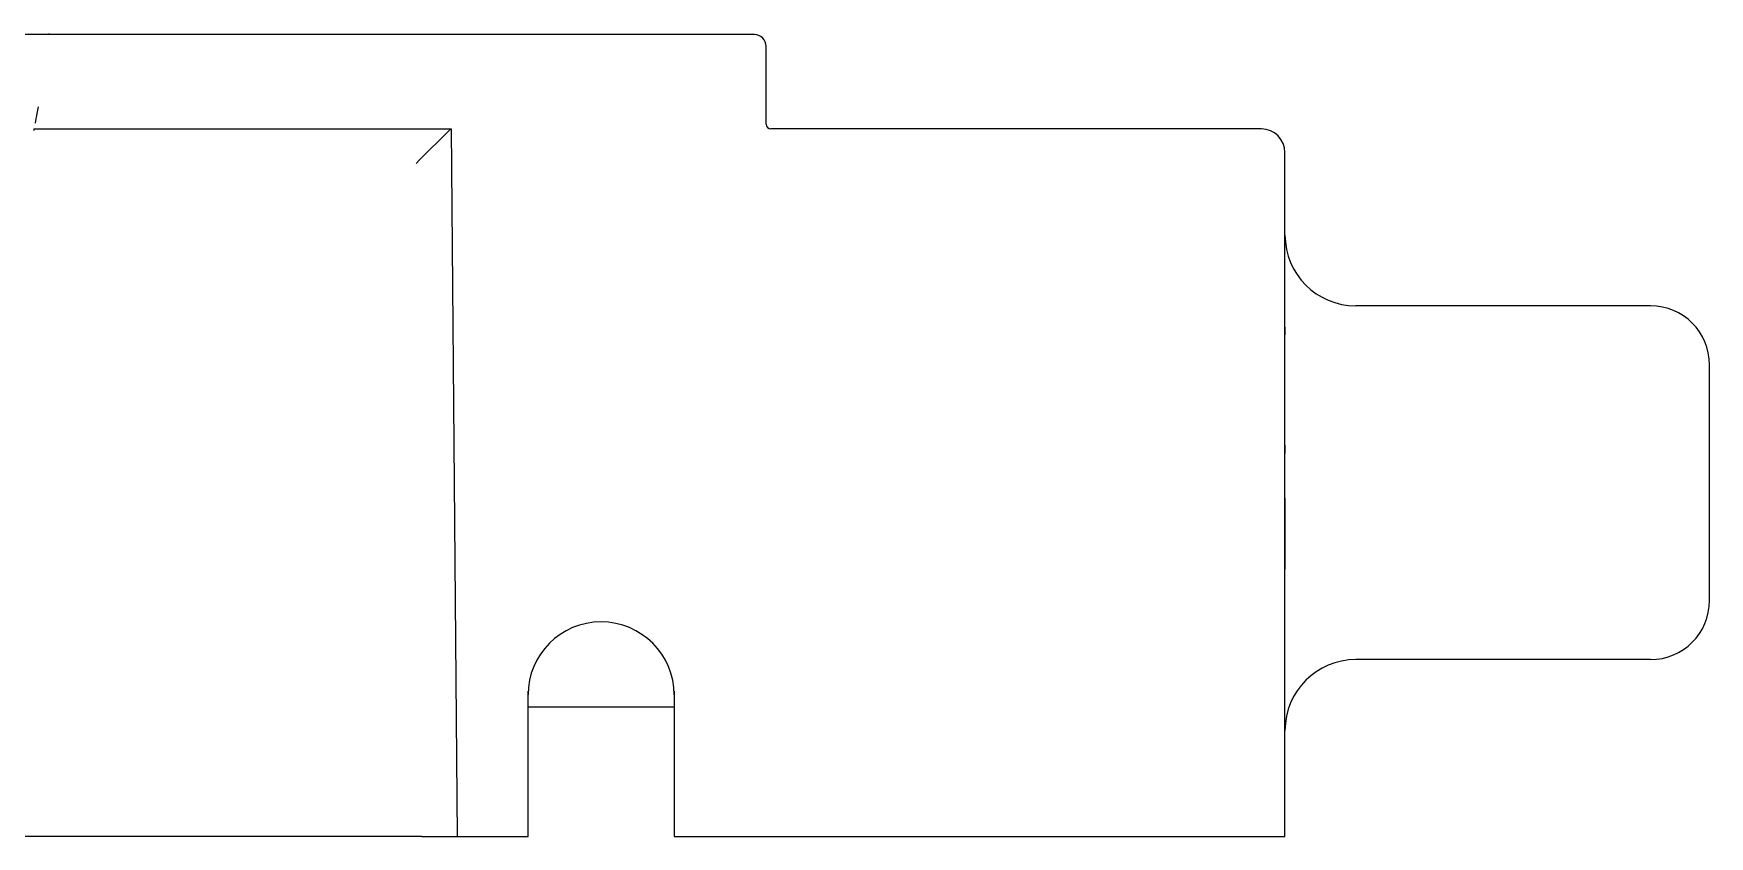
# Model space of a CAD drawing. Header units: millimetres. Extents: x 0 to 1486, y 0 to 1051.
# Drawn here: x 1053.1 to 1124.1, y 505.3 to 539.4 of the extents above; entities that cross this region are included whole.
import ezdxf

# ---------------------------------------------------------------- set-up
doc = ezdxf.new("R2010")
doc.units = ezdxf.units.MM
doc.header["$LTSCALE"] = 1.25
doc.layers.add('Sichtbare Kanten(DIN)', color=7, linetype='Continuous', lineweight=25, true_color=0x262659)

msp = doc.modelspace()

# ---------------------------------------------------------------- linework, layer by layer
at = {"layer": 'Sichtbare Kanten(DIN)'}
for p, q in [((1083.638, 539.324), (1050.238, 539.324)), ((1084.138, 535.524), (1084.138, 538.824)), ((1053.084, 535.324), (1070.776, 535.324)), ((1070.776, 535.324), (1071.038, 505.324)), ((1105.138, 535.324), (1084.338, 535.324)), ((1106.138, 526.926), (1106.138, 534.324)), ((1121.638, 527.824), (1109.138, 527.824)), ((1106.128, 526.591), (1106.128, 526.926)), ((1106.128, 526.926), (1106.138, 526.926)), ((1106.138, 526.789), (1106.128, 526.789)), ((1106.138, 526.926), (1106.138, 526.789)), ((1106.138, 526.789), (1106.138, 526.591)), ((1106.138, 526.591), (1106.128, 526.591)), ((1106.138, 521.91), (1106.138, 526.591)), ((1124.138, 515.324), (1124.138, 525.324)), ((1106.128, 521.564), (1106.128, 521.91)), ((1106.128, 521.91), (1106.138, 521.91)), ((1106.138, 521.849), (1106.128, 521.849)), ((1106.138, 521.91), (1106.138, 521.849)), ((1106.138, 521.849), (1106.138, 521.564)), ((1106.138, 521.564), (1106.128, 521.564)), ((1106.138, 519.671), (1106.138, 521.564)), ((1106.128, 516.662), (1106.128, 519.671)), ((1106.128, 519.671), (1106.138, 519.671)), ((1106.138, 519.671), (1106.138, 516.968)), ((1106.138, 516.968), (1106.128, 516.968)), ((1106.138, 516.968), (1106.138, 516.662)), ((1106.138, 516.662), (1106.128, 516.662)), ((1106.138, 505.324), (1106.138, 516.662)), ((1121.638, 512.824), (1109.138, 512.824)), ((1074.038, 511.324), (1074.042, 511.486)), ((1074.038, 505.324), (1074.038, 511.324)), ((1080.234, 511.486), (1080.238, 511.324)), ((1080.238, 511.324), (1080.238, 505.324)), ((1074.038, 510.824), (1080.238, 510.824)), ((1069.538, 505.324), (995.238, 505.324)), ((1069.538, 505.324), (1071.038, 505.324)), ((1071.038, 505.324), (1074.038, 505.324)), ((1080.238, 505.324), (1106.138, 505.324))]:
    msp.add_line(p, q, dxfattribs=at)
for centre, radius, start, end in [((1083.638, 538.824), 0.5, 0, 90), ((1084.338, 535.524), 0.2, 180, 270), ((1105.138, 534.324), 1, 0, 90), ((1109.138, 530.824), 3, 180, 270), ((1121.638, 525.324), 2.5, 0, 90), ((1121.638, 515.324), 2.5, 270, 0), ((1077.138, 511.324), 3.1, 0, 180), ((1109.138, 509.824), 3, 90, 180)]:
    msp.add_arc(centre, radius, start, end, dxfattribs=at)
msp.add_ellipse((1069.289, 533.824), major_axis=(-1.487, -1.5), ratio=0.012217, start_param=3.153703, end_param=4.700065, dxfattribs=at)
for points, knots in [([(1053.722, 539.37), (1053.722, 539.37), (1053.722, 539.37), (1053.722, 539.369), (1053.722, 539.368), (1053.722, 539.366), (1053.721, 539.364), (1053.721, 539.359), (1053.721, 539.356), (1053.72, 539.346), (1053.72, 539.339), (1053.72, 539.33), (1053.719, 539.327), (1053.719, 539.324)], [0, 0, 0, 0, 0.00006756, 0.00006756, 0.000337804, 0.000337804, 0.00087831, 0.00087831, 0.001959497, 0.001959497, 0.004123614, 0.004123614, 0.00501145, 0.00501145, 0.00501145, 0.00501145]), ([(1053.26, 536.261), (1053.246, 536.176), (1053.229, 536.081), (1053.185, 535.834), (1053.159, 535.693), (1053.135, 535.573)], [0.9164698, 0.9164698, 0.9164698, 0.9164698, 0.9657795, 0.9657795, 1.0430514, 1.0430514, 1.0430514, 1.0430514]), ([(1053.086, 535.324), (1053.086, 535.324), (1053.084, 535.315), (1053.078, 535.284), (1053.074, 535.266), (1053.069, 535.243)], [0, 0, 0, 0, 0.02820622, 0.02820622, 0.04946421, 0.04946421, 0.04946421, 0.04946421])]:
    msp.add_open_spline(points, degree=3, knots=knots, dxfattribs=at)

doc.saveas('drawing.dxf')
